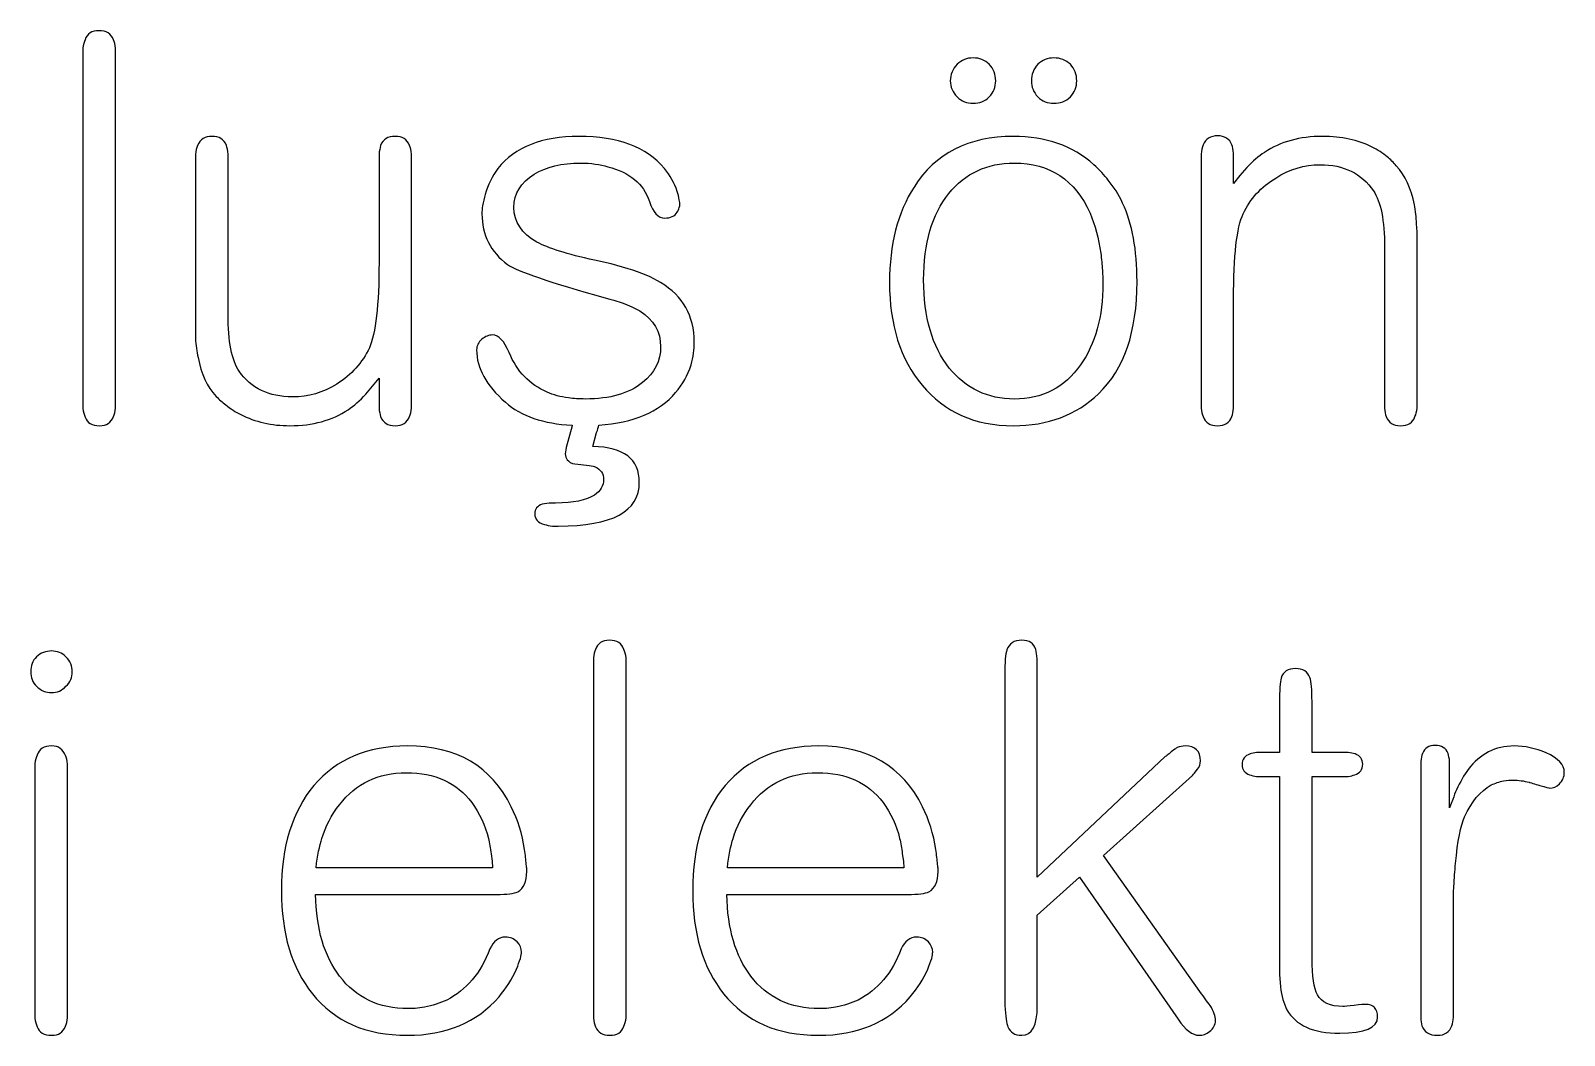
# Model space of a CAD drawing. Header units: centimetres. Extents: x -18.6 to 18.8, y -13 to 11.8.
# Drawn here: x 6.883 to 8.174, y 6.243 to 7.088 of the extents above; entities that cross this region are included whole.
import ezdxf

# ---------------------------------------------------------------- set-up
doc = ezdxf.new("R2010")
doc.units = ezdxf.units.CM
doc.header["$MEASUREMENT"] = 0
doc.layers.add('Layer 1', color=7, linetype='Continuous')

msp = doc.modelspace()

# ---------------------------------------------------------------- linework, layer by layer
at = {"layer": 'Layer 1', "color": 250}
for points, knots in [([(6.9546, 6.77026), (6.9543, 6.76726), (6.9537, 6.76487), (6.9528, 6.76307), (6.95101, 6.75799), (6.94712, 6.75544), (6.94113, 6.75544), (6.93485, 6.75544), (6.93081, 6.75784), (6.92902, 6.76263), (6.92812, 6.76472), (6.92752, 6.76711), (6.92722, 6.76981), (6.92722, 6.76981), (6.92722, 7.07279), (6.92722, 7.07279), (6.92752, 7.07578), (6.92812, 7.07817), (6.92902, 7.07997), (6.93081, 7.08506), (6.9347, 7.0876), (6.94069, 7.0876), (6.94697, 7.0876), (6.95101, 7.08506), (6.9528, 7.07997), (6.9537, 7.07817), (6.9543, 7.07578), (6.9546, 7.07279), (6.9546, 7.07279), (6.9546, 6.77026), (6.9546, 6.77026)], [0, 0, 0, 0, 0.1, 0.1, 0.1, 0.2, 0.2, 0.2, 0.3, 0.3, 0.3, 0.4, 0.4, 0.4, 0.5, 0.5, 0.5, 0.6, 0.6, 0.6, 0.7, 0.7, 0.7, 0.8, 0.8, 0.8, 0.9, 0.9, 0.9, 1, 1, 1, 1]), ([(7.69522, 7.04541), (7.69522, 7.04032), (7.69343, 7.03583), (7.68984, 7.03194), (7.68595, 7.02835), (7.68146, 7.02656), (7.67637, 7.02656), (7.67098, 7.02656), (7.6665, 7.02835), (7.66291, 7.03194), (7.65901, 7.03583), (7.65707, 7.04032), (7.65707, 7.04541), (7.65707, 7.05079), (7.65901, 7.05543), (7.66291, 7.05932), (7.6665, 7.06291), (7.67098, 7.06471), (7.67637, 7.06471), (7.68146, 7.06471), (7.68595, 7.06291), (7.68984, 7.05932), (7.69343, 7.05543), (7.69522, 7.05079), (7.69522, 7.04541)], [0, 0, 0, 0, 0.125, 0.125, 0.125, 0.25, 0.25, 0.25, 0.375, 0.375, 0.375, 0.5, 0.5, 0.5, 0.625, 0.625, 0.625, 0.75, 0.75, 0.75, 0.875, 0.875, 0.875, 1, 1, 1, 1]), ([(7.76345, 7.04541), (7.76345, 7.04032), (7.76165, 7.03583), (7.75806, 7.03194), (7.75417, 7.02835), (7.74954, 7.02656), (7.74415, 7.02656), (7.73906, 7.02656), (7.73457, 7.02835), (7.73068, 7.03194), (7.72709, 7.03583), (7.7253, 7.04032), (7.7253, 7.04541), (7.7253, 7.05079), (7.72709, 7.05543), (7.73068, 7.05932), (7.73457, 7.06291), (7.73906, 7.06471), (7.74415, 7.06471), (7.74954, 7.06471), (7.75417, 7.06291), (7.75806, 7.05932), (7.76165, 7.05543), (7.76345, 7.05079), (7.76345, 7.04541)], [0, 0, 0, 0, 0.125, 0.125, 0.125, 0.25, 0.25, 0.25, 0.375, 0.375, 0.375, 0.5, 0.5, 0.5, 0.625, 0.625, 0.625, 0.75, 0.75, 0.75, 0.875, 0.875, 0.875, 1, 1, 1, 1]), ([(7.02193, 6.98346), (7.02223, 6.98646), (7.02283, 6.989), (7.02372, 6.9911), (7.02582, 6.99618), (7.02986, 6.99873), (7.03584, 6.99873), (7.04183, 6.99873), (7.04587, 6.99618), (7.04796, 6.9911), (7.04856, 6.9893), (7.04901, 6.98691), (7.04931, 6.98391), (7.04931, 6.98391), (7.04931, 6.84926), (7.04931, 6.84926), (7.04931, 6.82621), (7.05245, 6.8102), (7.05874, 6.80123), (7.06861, 6.78686), (7.08357, 6.77968), (7.10362, 6.77968), (7.11679, 6.77968), (7.12921, 6.78327), (7.14088, 6.79045), (7.15315, 6.79823), (7.16227, 6.80841), (7.16826, 6.82098), (7.17364, 6.83295), (7.17634, 6.85689), (7.17634, 6.89279), (7.17634, 6.89279), (7.17634, 6.98346), (7.17634, 6.98346), (7.17664, 6.98646), (7.17708, 6.989), (7.17768, 6.9911), (7.17978, 6.99618), (7.18382, 6.99873), (7.1898, 6.99873), (7.19609, 6.99873), (7.20013, 6.99618), (7.20192, 6.9911), (7.20282, 6.9893), (7.20342, 6.98691), (7.20372, 6.98391), (7.20372, 6.98391), (7.20372, 6.77026), (7.20372, 6.77026), (7.20342, 6.76726), (7.20282, 6.76487), (7.20192, 6.76307), (7.20013, 6.75799), (7.19609, 6.75544), (7.1898, 6.75544), (7.18382, 6.75544), (7.17978, 6.75799), (7.17768, 6.76307), (7.17708, 6.76487), (7.17664, 6.76726), (7.17634, 6.77026), (7.17634, 6.77026), (7.17634, 6.79539), (7.17634, 6.79539), (7.17634, 6.79539), (7.17095, 6.78866), (7.17095, 6.78866), (7.17095, 6.78866), (7.16512, 6.78193), (7.16512, 6.78193), (7.16033, 6.77654), (7.15539, 6.7722), (7.1503, 6.76891), (7.13684, 6.75993), (7.12053, 6.75544), (7.10138, 6.75544), (7.08582, 6.75544), (7.07205, 6.75859), (7.06008, 6.76487), (7.05559, 6.76696), (7.0514, 6.76966), (7.04751, 6.77295), (7.04452, 6.77504), (7.04183, 6.77744), (7.03943, 6.78013), (7.03165, 6.78821), (7.02657, 6.79913), (7.02417, 6.8129), (7.02298, 6.81769), (7.02223, 6.82307), (7.02193, 6.82906), (7.02193, 6.82906), (7.02193, 6.98346), (7.02193, 6.98346)], [0, 0, 0, 0, 0.0322581, 0.0322581, 0.0322581, 0.0645161, 0.0645161, 0.0645161, 0.0967742, 0.0967742, 0.0967742, 0.1290323, 0.1290323, 0.1290323, 0.1612903, 0.1612903, 0.1612903, 0.1935484, 0.1935484, 0.1935484, 0.2258065, 0.2258065, 0.2258065, 0.2580645, 0.2580645, 0.2580645, 0.2903226, 0.2903226, 0.2903226, 0.3225806, 0.3225806, 0.3225806, 0.3548387, 0.3548387, 0.3548387, 0.3870968, 0.3870968, 0.3870968, 0.4193548, 0.4193548, 0.4193548, 0.4516129, 0.4516129, 0.4516129, 0.483871, 0.483871, 0.483871, 0.516129, 0.516129, 0.516129, 0.5483871, 0.5483871, 0.5483871, 0.5806452, 0.5806452, 0.5806452, 0.6129032, 0.6129032, 0.6129032, 0.6451613, 0.6451613, 0.6451613, 0.6774194, 0.6774194, 0.6774194, 0.7096774, 0.7096774, 0.7096774, 0.7419355, 0.7419355, 0.7419355, 0.7741935, 0.7741935, 0.7741935, 0.8064516, 0.8064516, 0.8064516, 0.8387097, 0.8387097, 0.8387097, 0.8709677, 0.8709677, 0.8709677, 0.9032258, 0.9032258, 0.9032258, 0.9354839, 0.9354839, 0.9354839, 0.9677419, 0.9677419, 0.9677419, 1, 1, 1, 1]), ([(7.33882, 6.75589), (7.31459, 6.75709), (7.29588, 6.76352), (7.28272, 6.77519), (7.26656, 6.78926), (7.25848, 6.80392), (7.25848, 6.81918), (7.25848, 6.82277), (7.25997, 6.82577), (7.26297, 6.82816), (7.26566, 6.83055), (7.26865, 6.83175), (7.27194, 6.83175), (7.27703, 6.83175), (7.28167, 6.82681), (7.28586, 6.81694), (7.29244, 6.80108), (7.30306, 6.79001), (7.31773, 6.78372), (7.32311, 6.78133), (7.3291, 6.77968), (7.33568, 6.77878), (7.34017, 6.77819), (7.34496, 6.77789), (7.35004, 6.77789), (7.37069, 6.77789), (7.3867, 6.78252), (7.39807, 6.7918), (7.40825, 6.79988), (7.41333, 6.80991), (7.41333, 6.82187), (7.41333, 6.83444), (7.4075, 6.84447), (7.39583, 6.85195), (7.39164, 6.85434), (7.3867, 6.85659), (7.38102, 6.85868), (7.38102, 6.85868), (7.37383, 6.86093), (7.37383, 6.86093), (7.37383, 6.86093), (7.37069, 6.86182), (7.37069, 6.86182), (7.37069, 6.86182), (7.36755, 6.86272), (7.36755, 6.86272), (7.32027, 6.87589), (7.29259, 6.88531), (7.28451, 6.891), (7.27015, 6.90147), (7.26297, 6.91569), (7.26297, 6.93364), (7.26297, 6.93574), (7.26312, 6.93798), (7.26342, 6.94037), (7.26401, 6.94367), (7.26476, 6.94681), (7.26566, 6.9498), (7.26805, 6.95788), (7.27164, 6.96521), (7.27643, 6.97179), (7.2908, 6.98975), (7.31354, 6.99873), (7.34466, 6.99873), (7.37758, 6.99873), (7.40151, 6.98975), (7.41648, 6.97179), (7.42126, 6.96581), (7.42485, 6.95938), (7.42725, 6.95249), (7.42815, 6.9501), (7.42875, 6.94771), (7.42904, 6.94531), (7.42904, 6.94531), (7.42949, 6.94307), (7.42949, 6.94307), (7.42949, 6.94307), (7.42949, 6.94037), (7.42949, 6.94037), (7.42949, 6.94037), (7.42904, 6.93903), (7.42904, 6.93903), (7.42875, 6.93753), (7.42815, 6.93618), (7.42725, 6.93499), (7.42515, 6.9317), (7.42171, 6.93005), (7.41693, 6.93005), (7.41124, 6.93005), (7.4069, 6.93469), (7.40391, 6.94396), (7.39882, 6.95893), (7.38715, 6.96865), (7.3689, 6.97314), (7.36231, 6.97524), (7.35468, 6.97628), (7.34601, 6.97628), (7.33015, 6.97628), (7.31713, 6.97314), (7.30695, 6.96686), (7.29558, 6.95997), (7.2899, 6.9507), (7.2899, 6.93903), (7.2899, 6.92676), (7.29633, 6.91703), (7.3092, 6.90985), (7.31848, 6.90476), (7.33463, 6.89968), (7.35768, 6.89459), (7.35768, 6.89459), (7.37159, 6.89145), (7.37159, 6.89145), (7.37159, 6.89145), (7.38595, 6.88741), (7.38595, 6.88741), (7.39703, 6.88412), (7.40615, 6.88023), (7.41333, 6.87574), (7.43219, 6.86437), (7.44161, 6.84776), (7.44161, 6.82591), (7.44161, 6.81963), (7.44071, 6.8132), (7.43892, 6.80661), (7.43623, 6.79794), (7.43189, 6.79016), (7.4259, 6.78327), (7.41214, 6.76711), (7.39059, 6.75799), (7.36127, 6.75589), (7.36097, 6.7541), (7.36037, 6.752), (7.35947, 6.74961), (7.35947, 6.74961), (7.35633, 6.73794), (7.35633, 6.73794), (7.38236, 6.73734), (7.39538, 6.72732), (7.39538, 6.70786), (7.39538, 6.68333), (7.37264, 6.67106), (7.32715, 6.67106), (7.32715, 6.67106), (7.32222, 6.67106), (7.32222, 6.67106), (7.31982, 6.67136), (7.31758, 6.67181), (7.31548, 6.6724), (7.3101, 6.6739), (7.3074, 6.67689), (7.3074, 6.68138), (7.3074, 6.68527), (7.3095, 6.68797), (7.31369, 6.68946), (7.31369, 6.68946), (7.31952, 6.69036), (7.31952, 6.69036), (7.31952, 6.69036), (7.32491, 6.69036), (7.32491, 6.69036), (7.33987, 6.69036), (7.35079, 6.6926), (7.35768, 6.69709), (7.36276, 6.70068), (7.36531, 6.70502), (7.36531, 6.71011), (7.36531, 6.7152), (7.36291, 6.71879), (7.35812, 6.72088), (7.35633, 6.72148), (7.35394, 6.72193), (7.35094, 6.72223), (7.35094, 6.72223), (7.34376, 6.72313), (7.34376, 6.72313), (7.34017, 6.72313), (7.33748, 6.72402), (7.33568, 6.72582), (7.33299, 6.72821), (7.33239, 6.73195), (7.33389, 6.73704), (7.33389, 6.73704), (7.33882, 6.75544), (7.33882, 6.75544), (7.33882, 6.75544), (7.33882, 6.75589), (7.33882, 6.75589)], [0, 0, 0, 0, 0.016129, 0.016129, 0.016129, 0.0322581, 0.0322581, 0.0322581, 0.0483871, 0.0483871, 0.0483871, 0.0645161, 0.0645161, 0.0645161, 0.0806452, 0.0806452, 0.0806452, 0.0967742, 0.0967742, 0.0967742, 0.1129032, 0.1129032, 0.1129032, 0.1290323, 0.1290323, 0.1290323, 0.1451613, 0.1451613, 0.1451613, 0.1612903, 0.1612903, 0.1612903, 0.1774194, 0.1774194, 0.1774194, 0.1935484, 0.1935484, 0.1935484, 0.2096774, 0.2096774, 0.2096774, 0.2258065, 0.2258065, 0.2258065, 0.2419355, 0.2419355, 0.2419355, 0.2580645, 0.2580645, 0.2580645, 0.2741935, 0.2741935, 0.2741935, 0.2903226, 0.2903226, 0.2903226, 0.3064516, 0.3064516, 0.3064516, 0.3225806, 0.3225806, 0.3225806, 0.3387097, 0.3387097, 0.3387097, 0.3548387, 0.3548387, 0.3548387, 0.3709677, 0.3709677, 0.3709677, 0.3870968, 0.3870968, 0.3870968, 0.4032258, 0.4032258, 0.4032258, 0.4193548, 0.4193548, 0.4193548, 0.4354839, 0.4354839, 0.4354839, 0.4516129, 0.4516129, 0.4516129, 0.4677419, 0.4677419, 0.4677419, 0.483871, 0.483871, 0.483871, 0.5, 0.5, 0.5, 0.516129, 0.516129, 0.516129, 0.5322581, 0.5322581, 0.5322581, 0.5483871, 0.5483871, 0.5483871, 0.5645161, 0.5645161, 0.5645161, 0.5806452, 0.5806452, 0.5806452, 0.5967742, 0.5967742, 0.5967742, 0.6129032, 0.6129032, 0.6129032, 0.6290323, 0.6290323, 0.6290323, 0.6451613, 0.6451613, 0.6451613, 0.6612903, 0.6612903, 0.6612903, 0.6774194, 0.6774194, 0.6774194, 0.6935484, 0.6935484, 0.6935484, 0.7096774, 0.7096774, 0.7096774, 0.7258065, 0.7258065, 0.7258065, 0.7419355, 0.7419355, 0.7419355, 0.7580645, 0.7580645, 0.7580645, 0.7741935, 0.7741935, 0.7741935, 0.7903226, 0.7903226, 0.7903226, 0.8064516, 0.8064516, 0.8064516, 0.8225806, 0.8225806, 0.8225806, 0.8387097, 0.8387097, 0.8387097, 0.8548387, 0.8548387, 0.8548387, 0.8709677, 0.8709677, 0.8709677, 0.8870968, 0.8870968, 0.8870968, 0.9032258, 0.9032258, 0.9032258, 0.9193548, 0.9193548, 0.9193548, 0.9354839, 0.9354839, 0.9354839, 0.9516129, 0.9516129, 0.9516129, 0.9677419, 0.9677419, 0.9677419, 0.983871, 0.983871, 0.983871, 1, 1, 1, 1]), ([(7.81417, 6.87664), (7.81417, 6.83444), (7.8034, 6.80302), (7.78185, 6.78238), (7.763, 6.76442), (7.73906, 6.75544), (7.71004, 6.75544), (7.67772, 6.75544), (7.65213, 6.76681), (7.63328, 6.78956), (7.61503, 6.8114), (7.6059, 6.84013), (7.6059, 6.87574), (7.6059, 6.90776), (7.61278, 6.93454), (7.62655, 6.95608), (7.6445, 6.98451), (7.67233, 6.99873), (7.71004, 6.99873), (7.73757, 6.99873), (7.76016, 6.9908), (7.77781, 6.97494), (7.7826, 6.97045), (7.78664, 6.96611), (7.78993, 6.96192), (7.79472, 6.95623), (7.79876, 6.9498), (7.80205, 6.94262), (7.81013, 6.92526), (7.81417, 6.90327), (7.81417, 6.87664)], [0, 0, 0, 0, 0.1, 0.1, 0.1, 0.2, 0.2, 0.2, 0.3, 0.3, 0.3, 0.4, 0.4, 0.4, 0.5, 0.5, 0.5, 0.6, 0.6, 0.6, 0.7, 0.7, 0.7, 0.8, 0.8, 0.8, 0.9, 0.9, 0.9, 1, 1, 1, 1]), ([(8.04982, 6.77026), (8.04952, 6.76726), (8.04892, 6.76487), (8.04803, 6.76307), (8.04623, 6.75799), (8.04219, 6.75544), (8.03591, 6.75544), (8.02992, 6.75544), (8.02588, 6.75799), (8.02379, 6.76307), (8.02319, 6.76487), (8.02274, 6.76726), (8.02244, 6.77026), (8.02244, 6.77026), (8.02244, 6.90536), (8.02244, 6.90536), (8.02244, 6.92811), (8.0193, 6.94396), (8.01302, 6.95294), (8.00314, 6.9676), (7.98818, 6.97494), (7.96813, 6.97494), (7.95496, 6.97494), (7.94254, 6.9712), (7.93087, 6.96371), (7.9186, 6.95623), (7.90948, 6.94621), (7.90349, 6.93364), (7.89811, 6.92227), (7.89541, 6.89833), (7.89541, 6.86182), (7.89541, 6.86182), (7.89541, 6.77026), (7.89541, 6.77026), (7.89511, 6.76726), (7.89467, 6.76487), (7.89407, 6.76307), (7.89197, 6.75799), (7.88793, 6.75544), (7.88195, 6.75544), (7.87566, 6.75544), (7.87162, 6.75799), (7.86983, 6.76307), (7.86893, 6.76487), (7.86833, 6.76726), (7.86803, 6.77026), (7.86803, 6.77026), (7.86803, 6.98391), (7.86803, 6.98391), (7.86833, 6.98691), (7.86893, 6.98945), (7.86983, 6.99154), (7.87192, 6.99663), (7.87596, 6.99917), (7.88195, 6.99917), (7.88793, 6.99917), (7.89197, 6.99663), (7.89407, 6.99154), (7.89467, 6.98975), (7.89511, 6.98735), (7.89541, 6.98436), (7.89541, 6.98436), (7.89541, 6.95923), (7.89541, 6.95923), (7.89541, 6.95923), (7.9008, 6.96596), (7.9008, 6.96596), (7.9008, 6.96596), (7.90664, 6.97269), (7.90664, 6.97269), (7.91142, 6.97778), (7.91636, 6.98197), (7.92145, 6.98526), (7.93491, 6.99424), (7.95122, 6.99873), (7.97037, 6.99873), (7.98623, 6.99873), (8.00015, 6.99573), (8.01212, 6.98975), (8.01661, 6.98735), (8.0208, 6.98466), (8.02469, 6.98167), (8.02738, 6.97928), (8.02992, 6.97673), (8.03232, 6.97404), (8.0398, 6.96566), (8.04488, 6.95474), (8.04758, 6.94127), (8.04848, 6.93618), (8.04907, 6.9308), (8.04937, 6.92511), (8.04937, 6.92511), (8.04982, 6.91838), (8.04982, 6.91838), (8.04982, 6.91838), (8.04982, 6.77026), (8.04982, 6.77026)], [0, 0, 0, 0, 0.03125, 0.03125, 0.03125, 0.0625, 0.0625, 0.0625, 0.09375, 0.09375, 0.09375, 0.125, 0.125, 0.125, 0.15625, 0.15625, 0.15625, 0.1875, 0.1875, 0.1875, 0.21875, 0.21875, 0.21875, 0.25, 0.25, 0.25, 0.28125, 0.28125, 0.28125, 0.3125, 0.3125, 0.3125, 0.34375, 0.34375, 0.34375, 0.375, 0.375, 0.375, 0.40625, 0.40625, 0.40625, 0.4375, 0.4375, 0.4375, 0.46875, 0.46875, 0.46875, 0.5, 0.5, 0.5, 0.53125, 0.53125, 0.53125, 0.5625, 0.5625, 0.5625, 0.59375, 0.59375, 0.59375, 0.625, 0.625, 0.625, 0.65625, 0.65625, 0.65625, 0.6875, 0.6875, 0.6875, 0.71875, 0.71875, 0.71875, 0.75, 0.75, 0.75, 0.78125, 0.78125, 0.78125, 0.8125, 0.8125, 0.8125, 0.84375, 0.84375, 0.84375, 0.875, 0.875, 0.875, 0.90625, 0.90625, 0.90625, 0.9375, 0.9375, 0.9375, 0.96875, 0.96875, 0.96875, 1, 1, 1, 1]), ([(7.78544, 6.87529), (7.78544, 6.87888), (7.78529, 6.88247), (7.78499, 6.88606), (7.7847, 6.89085), (7.78425, 6.89564), (7.78365, 6.90043), (7.78185, 6.91299), (7.77886, 6.92422), (7.77467, 6.93409), (7.7621, 6.96222), (7.74086, 6.97628), (7.71093, 6.97628), (7.68789, 6.97628), (7.66949, 6.96775), (7.65572, 6.9507), (7.64166, 6.93304), (7.63463, 6.9088), (7.63463, 6.87798), (7.63463, 6.84686), (7.64181, 6.82217), (7.65617, 6.80392), (7.67024, 6.78656), (7.68849, 6.77789), (7.71093, 6.77789), (7.73457, 6.77789), (7.75313, 6.78746), (7.76659, 6.80661), (7.77916, 6.82427), (7.78544, 6.84716), (7.78544, 6.87529)], [0, 0, 0, 0, 0.1, 0.1, 0.1, 0.2, 0.2, 0.2, 0.3, 0.3, 0.3, 0.4, 0.4, 0.4, 0.5, 0.5, 0.5, 0.6, 0.6, 0.6, 0.7, 0.7, 0.7, 0.8, 0.8, 0.8, 0.9, 0.9, 0.9, 1, 1, 1, 1]), ([(7.38417, 6.25766), (7.38387, 6.25466), (7.38327, 6.25227), (7.38237, 6.25047), (7.38058, 6.24539), (7.37669, 6.24284), (7.3707, 6.24284), (7.36442, 6.24284), (7.36038, 6.24524), (7.35859, 6.25003), (7.35769, 6.25212), (7.35709, 6.25451), (7.35679, 6.25721), (7.35679, 6.25721), (7.35679, 6.56019), (7.35679, 6.56019), (7.35709, 6.56318), (7.35769, 6.56557), (7.35859, 6.56737), (7.36038, 6.57246), (7.36427, 6.575), (7.37026, 6.575), (7.37654, 6.575), (7.38058, 6.57246), (7.38237, 6.56737), (7.38327, 6.56557), (7.38387, 6.56318), (7.38417, 6.56019), (7.38417, 6.56019), (7.38417, 6.25766), (7.38417, 6.25766)], [0, 0, 0, 0, 0.1, 0.1, 0.1, 0.2, 0.2, 0.2, 0.3, 0.3, 0.3, 0.4, 0.4, 0.4, 0.5, 0.5, 0.5, 0.6, 0.6, 0.6, 0.7, 0.7, 0.7, 0.8, 0.8, 0.8, 0.9, 0.9, 0.9, 1, 1, 1, 1]), ([(7.73024, 6.34384), (7.73024, 6.34384), (7.73024, 6.26753), (7.73024, 6.26753), (7.73024, 6.25107), (7.7259, 6.24284), (7.71722, 6.24284), (7.71124, 6.24284), (7.70735, 6.24524), (7.70555, 6.25003), (7.70436, 6.25272), (7.70346, 6.2587), (7.70286, 6.26798), (7.70286, 6.26798), (7.70286, 6.54582), (7.70286, 6.54582), (7.70286, 6.5566), (7.70346, 6.56363), (7.70466, 6.56692), (7.70645, 6.57231), (7.71064, 6.575), (7.71722, 6.575), (7.72351, 6.575), (7.7274, 6.57246), (7.72889, 6.56737), (7.72949, 6.56527), (7.72994, 6.56258), (7.73024, 6.55929), (7.73024, 6.55929), (7.73024, 6.37571), (7.73024, 6.37571), (7.73024, 6.37571), (7.83797, 6.47715), (7.83797, 6.47715), (7.83857, 6.47745), (7.84021, 6.47879), (7.8429, 6.48119), (7.8429, 6.48119), (7.84605, 6.48343), (7.84605, 6.48343), (7.84694, 6.48403), (7.84754, 6.48448), (7.84784, 6.48478), (7.85024, 6.48568), (7.85248, 6.48613), (7.85457, 6.48613), (7.86325, 6.48613), (7.86759, 6.48194), (7.86759, 6.47356), (7.86759, 6.47116), (7.86669, 6.46877), (7.8649, 6.46638), (7.8649, 6.46638), (7.86265, 6.46323), (7.86265, 6.46323), (7.86265, 6.46323), (7.86176, 6.46234), (7.86176, 6.46234), (7.86176, 6.46234), (7.86086, 6.46144), (7.86086, 6.46144), (7.86086, 6.46144), (7.7859, 6.39411), (7.7859, 6.39411), (7.7859, 6.39411), (7.86849, 6.27785), (7.86849, 6.27785), (7.86849, 6.27785), (7.86984, 6.27606), (7.86984, 6.27606), (7.86984, 6.27606), (7.87163, 6.27337), (7.87163, 6.27337), (7.87313, 6.27127), (7.87447, 6.26948), (7.87567, 6.26798), (7.87866, 6.26289), (7.88016, 6.2587), (7.88016, 6.25541), (7.88016, 6.25152), (7.87851, 6.24838), (7.87522, 6.24599), (7.87253, 6.24389), (7.86954, 6.24284), (7.86624, 6.24284), (7.86086, 6.24284), (7.85502, 6.24733), (7.84874, 6.25631), (7.84874, 6.25631), (7.7657, 6.37571), (7.7657, 6.37571), (7.7657, 6.37571), (7.73024, 6.34384), (7.73024, 6.34384)], [0, 0, 0, 0, 0.0322581, 0.0322581, 0.0322581, 0.0645161, 0.0645161, 0.0645161, 0.0967742, 0.0967742, 0.0967742, 0.1290323, 0.1290323, 0.1290323, 0.1612903, 0.1612903, 0.1612903, 0.1935484, 0.1935484, 0.1935484, 0.2258065, 0.2258065, 0.2258065, 0.2580645, 0.2580645, 0.2580645, 0.2903226, 0.2903226, 0.2903226, 0.3225806, 0.3225806, 0.3225806, 0.3548387, 0.3548387, 0.3548387, 0.3870968, 0.3870968, 0.3870968, 0.4193548, 0.4193548, 0.4193548, 0.4516129, 0.4516129, 0.4516129, 0.483871, 0.483871, 0.483871, 0.516129, 0.516129, 0.516129, 0.5483871, 0.5483871, 0.5483871, 0.5806452, 0.5806452, 0.5806452, 0.6129032, 0.6129032, 0.6129032, 0.6451613, 0.6451613, 0.6451613, 0.6774194, 0.6774194, 0.6774194, 0.7096774, 0.7096774, 0.7096774, 0.7419355, 0.7419355, 0.7419355, 0.7741935, 0.7741935, 0.7741935, 0.8064516, 0.8064516, 0.8064516, 0.8387097, 0.8387097, 0.8387097, 0.8709677, 0.8709677, 0.8709677, 0.9032258, 0.9032258, 0.9032258, 0.9354839, 0.9354839, 0.9354839, 0.9677419, 0.9677419, 0.9677419, 1, 1, 1, 1]), ([(6.91825, 6.54852), (6.91825, 6.54373), (6.91645, 6.53969), (6.91286, 6.5364), (6.90957, 6.53281), (6.90553, 6.53101), (6.90074, 6.53101), (6.89596, 6.53101), (6.89177, 6.53281), (6.88818, 6.5364), (6.88488, 6.53969), (6.88324, 6.54373), (6.88324, 6.54852), (6.88324, 6.5536), (6.88488, 6.55779), (6.88818, 6.56109), (6.89177, 6.56438), (6.89596, 6.56602), (6.90074, 6.56602), (6.90553, 6.56602), (6.90957, 6.56438), (6.91286, 6.56109), (6.91645, 6.55749), (6.91825, 6.55331), (6.91825, 6.54852)], [0, 0, 0, 0, 0.125, 0.125, 0.125, 0.25, 0.25, 0.25, 0.375, 0.375, 0.375, 0.5, 0.5, 0.5, 0.625, 0.625, 0.625, 0.75, 0.75, 0.75, 0.875, 0.875, 0.875, 1, 1, 1, 1]), ([(7.9614, 6.48074), (7.9614, 6.48074), (7.99193, 6.48074), (7.99193, 6.48074), (7.99402, 6.48044), (7.99597, 6.47999), (7.99776, 6.47939), (8.00195, 6.4779), (8.00404, 6.47505), (8.00404, 6.47086), (8.00404, 6.46638), (8.0018, 6.46338), (7.99731, 6.46189), (7.99582, 6.46129), (7.99402, 6.46084), (7.99193, 6.46054), (7.99193, 6.46054), (7.9614, 6.46054), (7.9614, 6.46054), (7.9614, 6.46054), (7.9614, 6.30748), (7.9614, 6.30748), (7.9614, 6.29252), (7.9629, 6.28234), (7.96589, 6.27696), (7.96948, 6.27037), (7.97666, 6.26708), (7.98744, 6.26708), (7.98863, 6.26708), (7.99178, 6.26738), (7.99686, 6.26798), (8.00225, 6.26858), (8.00539, 6.26888), (8.00629, 6.26888), (8.01317, 6.26888), (8.01661, 6.26529), (8.01661, 6.2581), (8.01661, 6.24913), (8.00599, 6.24464), (7.98474, 6.24464), (7.9623, 6.24464), (7.94749, 6.25122), (7.94031, 6.26439), (7.93761, 6.26948), (7.93582, 6.27591), (7.93492, 6.28369), (7.93492, 6.28369), (7.93402, 6.29401), (7.93402, 6.29401), (7.93402, 6.29401), (7.93402, 6.46054), (7.93402, 6.46054), (7.93402, 6.46054), (7.91472, 6.46054), (7.91472, 6.46054), (7.91263, 6.46084), (7.91068, 6.46129), (7.90889, 6.46189), (7.9047, 6.46338), (7.9026, 6.46623), (7.9026, 6.47042), (7.9026, 6.4749), (7.90485, 6.4779), (7.90934, 6.47939), (7.91083, 6.47999), (7.91263, 6.48044), (7.91472, 6.48074), (7.91472, 6.48074), (7.93402, 6.48074), (7.93402, 6.48074), (7.93402, 6.48074), (7.93402, 6.52203), (7.93402, 6.52203), (7.93402, 6.53311), (7.93447, 6.54014), (7.93537, 6.54313), (7.93716, 6.54852), (7.9412, 6.55121), (7.94749, 6.55121), (7.95377, 6.55121), (7.95781, 6.54867), (7.95961, 6.54358), (7.9608, 6.54029), (7.9614, 6.53356), (7.9614, 6.52338), (7.9614, 6.52338), (7.9614, 6.48074), (7.9614, 6.48074)], [0, 0, 0, 0, 0.0344828, 0.0344828, 0.0344828, 0.0689655, 0.0689655, 0.0689655, 0.1034483, 0.1034483, 0.1034483, 0.137931, 0.137931, 0.137931, 0.1724138, 0.1724138, 0.1724138, 0.2068966, 0.2068966, 0.2068966, 0.2413793, 0.2413793, 0.2413793, 0.2758621, 0.2758621, 0.2758621, 0.3103448, 0.3103448, 0.3103448, 0.3448276, 0.3448276, 0.3448276, 0.3793103, 0.3793103, 0.3793103, 0.4137931, 0.4137931, 0.4137931, 0.4482759, 0.4482759, 0.4482759, 0.4827586, 0.4827586, 0.4827586, 0.5172414, 0.5172414, 0.5172414, 0.5517241, 0.5517241, 0.5517241, 0.5862069, 0.5862069, 0.5862069, 0.6206897, 0.6206897, 0.6206897, 0.6551724, 0.6551724, 0.6551724, 0.6896552, 0.6896552, 0.6896552, 0.7241379, 0.7241379, 0.7241379, 0.7586207, 0.7586207, 0.7586207, 0.7931034, 0.7931034, 0.7931034, 0.8275862, 0.8275862, 0.8275862, 0.862069, 0.862069, 0.862069, 0.8965517, 0.8965517, 0.8965517, 0.9310345, 0.9310345, 0.9310345, 0.9655172, 0.9655172, 0.9655172, 1, 1, 1, 1]), ([(6.91421, 6.25766), (6.91391, 6.25466), (6.91331, 6.25227), (6.91241, 6.25047), (6.91062, 6.24539), (6.90673, 6.24284), (6.90074, 6.24284), (6.89446, 6.24284), (6.89042, 6.24524), (6.88863, 6.25003), (6.88773, 6.25212), (6.88713, 6.25451), (6.88683, 6.25721), (6.88683, 6.25721), (6.88683, 6.47131), (6.88683, 6.47131), (6.88713, 6.47431), (6.88773, 6.4767), (6.88863, 6.4785), (6.89042, 6.48358), (6.89446, 6.48613), (6.90074, 6.48613), (6.90673, 6.48613), (6.91062, 6.48343), (6.91241, 6.47805), (6.91331, 6.47625), (6.91391, 6.47386), (6.91421, 6.47086), (6.91421, 6.47086), (6.91421, 6.25766), (6.91421, 6.25766)], [0, 0, 0, 0, 0.1, 0.1, 0.1, 0.2, 0.2, 0.2, 0.3, 0.3, 0.3, 0.4, 0.4, 0.4, 0.5, 0.5, 0.5, 0.6, 0.6, 0.6, 0.7, 0.7, 0.7, 0.8, 0.8, 0.8, 0.9, 0.9, 0.9, 1, 1, 1, 1]), ([(7.12293, 6.36134), (7.12353, 6.33232), (7.13027, 6.30942), (7.14313, 6.29267), (7.1569, 6.27441), (7.1762, 6.26529), (7.20104, 6.26529), (7.20104, 6.26529), (7.20687, 6.26529), (7.20687, 6.26529), (7.20956, 6.26559), (7.21211, 6.26603), (7.2145, 6.26663), (7.22138, 6.26783), (7.22767, 6.26978), (7.23335, 6.27247), (7.24981, 6.28085), (7.26193, 6.29521), (7.26971, 6.31556), (7.2727, 6.32214), (7.27704, 6.32543), (7.28273, 6.32543), (7.28662, 6.32543), (7.28991, 6.32409), (7.2926, 6.32139), (7.295, 6.3187), (7.29619, 6.31586), (7.29619, 6.31287), (7.29619, 6.31167), (7.2959, 6.30987), (7.2953, 6.30748), (7.2944, 6.30479), (7.29335, 6.30179), (7.29215, 6.2985), (7.28826, 6.29012), (7.28333, 6.28234), (7.27734, 6.27516), (7.25849, 6.25362), (7.23276, 6.24284), (7.20014, 6.24284), (7.16543, 6.24284), (7.13879, 6.25451), (7.12024, 6.27785), (7.10289, 6.2994), (7.09421, 6.32828), (7.09421, 6.36448), (7.09421, 6.40159), (7.10333, 6.43107), (7.12159, 6.45291), (7.14044, 6.47505), (7.16662, 6.48613), (7.20014, 6.48613), (7.24173, 6.48613), (7.27091, 6.46907), (7.28767, 6.43496), (7.29305, 6.42418), (7.29679, 6.41221), (7.29889, 6.39905), (7.29949, 6.39456), (7.29994, 6.39037), (7.30023, 6.38648), (7.30053, 6.38498), (7.30068, 6.38364), (7.30068, 6.38244), (7.30068, 6.38244), (7.30068, 6.38064), (7.30068, 6.38064), (7.30068, 6.37197), (7.29814, 6.36628), (7.29305, 6.36359), (7.29006, 6.36209), (7.28408, 6.36134), (7.2751, 6.36134), (7.2751, 6.36134), (7.12293, 6.36134), (7.12293, 6.36134)], [0, 0, 0, 0, 0.04, 0.04, 0.04, 0.08, 0.08, 0.08, 0.12, 0.12, 0.12, 0.16, 0.16, 0.16, 0.2, 0.2, 0.2, 0.24, 0.24, 0.24, 0.28, 0.28, 0.28, 0.32, 0.32, 0.32, 0.36, 0.36, 0.36, 0.4, 0.4, 0.4, 0.44, 0.44, 0.44, 0.48, 0.48, 0.48, 0.52, 0.52, 0.52, 0.56, 0.56, 0.56, 0.6, 0.6, 0.6, 0.64, 0.64, 0.64, 0.68, 0.68, 0.68, 0.72, 0.72, 0.72, 0.76, 0.76, 0.76, 0.8, 0.8, 0.8, 0.84, 0.84, 0.84, 0.88, 0.88, 0.88, 0.92, 0.92, 0.92, 0.96, 0.96, 0.96, 1, 1, 1, 1]), ([(7.469, 6.36134), (7.4696, 6.33232), (7.47634, 6.30942), (7.4892, 6.29267), (7.50297, 6.27441), (7.52227, 6.26529), (7.54711, 6.26529), (7.54711, 6.26529), (7.55294, 6.26529), (7.55294, 6.26529), (7.55563, 6.26559), (7.55818, 6.26603), (7.56057, 6.26663), (7.56745, 6.26783), (7.57374, 6.26978), (7.57942, 6.27247), (7.59588, 6.28085), (7.608, 6.29521), (7.61578, 6.31556), (7.61877, 6.32214), (7.62311, 6.32543), (7.6288, 6.32543), (7.63269, 6.32543), (7.63598, 6.32409), (7.63867, 6.32139), (7.64107, 6.3187), (7.64226, 6.31586), (7.64226, 6.31287), (7.64226, 6.31167), (7.64197, 6.30987), (7.64137, 6.30748), (7.64047, 6.30479), (7.63942, 6.30179), (7.63822, 6.2985), (7.63433, 6.29012), (7.6294, 6.28234), (7.62341, 6.27516), (7.60456, 6.25362), (7.57883, 6.24284), (7.54621, 6.24284), (7.5115, 6.24284), (7.48486, 6.25451), (7.46631, 6.27785), (7.44896, 6.2994), (7.44028, 6.32828), (7.44028, 6.36448), (7.44028, 6.40159), (7.4494, 6.43107), (7.46766, 6.45291), (7.48651, 6.47505), (7.51269, 6.48613), (7.54621, 6.48613), (7.5878, 6.48613), (7.61698, 6.46907), (7.63374, 6.43496), (7.63912, 6.42418), (7.64286, 6.41221), (7.64496, 6.39905), (7.64556, 6.39456), (7.64601, 6.39037), (7.6463, 6.38648), (7.6466, 6.38498), (7.64675, 6.38364), (7.64675, 6.38244), (7.64675, 6.38244), (7.64675, 6.38064), (7.64675, 6.38064), (7.64675, 6.37197), (7.64421, 6.36628), (7.63912, 6.36359), (7.63613, 6.36209), (7.63015, 6.36134), (7.62117, 6.36134), (7.62117, 6.36134), (7.469, 6.36134), (7.469, 6.36134)], [0, 0, 0, 0, 0.04, 0.04, 0.04, 0.08, 0.08, 0.08, 0.12, 0.12, 0.12, 0.16, 0.16, 0.16, 0.2, 0.2, 0.2, 0.24, 0.24, 0.24, 0.28, 0.28, 0.28, 0.32, 0.32, 0.32, 0.36, 0.36, 0.36, 0.4, 0.4, 0.4, 0.44, 0.44, 0.44, 0.48, 0.48, 0.48, 0.52, 0.52, 0.52, 0.56, 0.56, 0.56, 0.6, 0.6, 0.6, 0.64, 0.64, 0.64, 0.68, 0.68, 0.68, 0.72, 0.72, 0.72, 0.76, 0.76, 0.76, 0.8, 0.8, 0.8, 0.84, 0.84, 0.84, 0.88, 0.88, 0.88, 0.92, 0.92, 0.92, 0.96, 0.96, 0.96, 1, 1, 1, 1]), ([(8.08035, 6.2581), (8.08035, 6.25511), (8.0799, 6.25272), (8.079, 6.25092), (8.07721, 6.24554), (8.07317, 6.24284), (8.06689, 6.24284), (8.06, 6.24284), (8.05566, 6.24554), (8.05387, 6.25092), (8.05327, 6.25272), (8.05297, 6.25511), (8.05297, 6.2581), (8.05297, 6.2581), (8.05297, 6.47311), (8.05297, 6.47311), (8.05327, 6.4758), (8.05372, 6.47805), (8.05432, 6.47984), (8.05611, 6.48433), (8.0597, 6.48657), (8.06509, 6.48657), (8.07048, 6.48657), (8.07407, 6.48433), (8.07586, 6.47984), (8.07646, 6.47805), (8.07691, 6.4758), (8.07721, 6.47311), (8.07721, 6.47311), (8.07721, 6.43406), (8.07721, 6.43406), (8.07721, 6.43406), (8.07856, 6.43765), (8.07856, 6.43765), (8.07856, 6.43765), (8.0799, 6.44124), (8.0799, 6.44124), (8.0808, 6.44423), (8.08185, 6.44693), (8.08304, 6.44932), (8.08604, 6.4559), (8.08933, 6.46159), (8.09292, 6.46638), (8.10279, 6.47954), (8.11566, 6.48613), (8.13152, 6.48613), (8.1405, 6.48613), (8.14948, 6.48418), (8.15845, 6.48029), (8.16863, 6.4758), (8.17371, 6.47042), (8.17371, 6.46413), (8.17371, 6.46024), (8.17237, 6.45695), (8.16967, 6.45426), (8.16698, 6.45186), (8.16429, 6.45067), (8.1616, 6.45067), (8.161, 6.45067), (8.15815, 6.45141), (8.15307, 6.45291), (8.15097, 6.45351), (8.14903, 6.45411), (8.14723, 6.45471), (8.14544, 6.4553), (8.14439, 6.4556), (8.14409, 6.4556), (8.1396, 6.4568), (8.13511, 6.4574), (8.13062, 6.4574), (8.13062, 6.4574), (8.12703, 6.4574), (8.12703, 6.4574), (8.12703, 6.4574), (8.12254, 6.45695), (8.12254, 6.45695), (8.11895, 6.45605), (8.11551, 6.45486), (8.11222, 6.45336), (8.10294, 6.44827), (8.09546, 6.43929), (8.08978, 6.42643), (8.08649, 6.41925), (8.08394, 6.40623), (8.08215, 6.38738), (8.08155, 6.38109), (8.0811, 6.37466), (8.0808, 6.36808), (8.0805, 6.36568), (8.08035, 6.36344), (8.08035, 6.36134), (8.08035, 6.36134), (8.08035, 6.2581), (8.08035, 6.2581)], [0, 0, 0, 0, 0.0322581, 0.0322581, 0.0322581, 0.0645161, 0.0645161, 0.0645161, 0.0967742, 0.0967742, 0.0967742, 0.1290323, 0.1290323, 0.1290323, 0.1612903, 0.1612903, 0.1612903, 0.1935484, 0.1935484, 0.1935484, 0.2258065, 0.2258065, 0.2258065, 0.2580645, 0.2580645, 0.2580645, 0.2903226, 0.2903226, 0.2903226, 0.3225806, 0.3225806, 0.3225806, 0.3548387, 0.3548387, 0.3548387, 0.3870968, 0.3870968, 0.3870968, 0.4193548, 0.4193548, 0.4193548, 0.4516129, 0.4516129, 0.4516129, 0.483871, 0.483871, 0.483871, 0.516129, 0.516129, 0.516129, 0.5483871, 0.5483871, 0.5483871, 0.5806452, 0.5806452, 0.5806452, 0.6129032, 0.6129032, 0.6129032, 0.6451613, 0.6451613, 0.6451613, 0.6774194, 0.6774194, 0.6774194, 0.7096774, 0.7096774, 0.7096774, 0.7419355, 0.7419355, 0.7419355, 0.7741935, 0.7741935, 0.7741935, 0.8064516, 0.8064516, 0.8064516, 0.8387097, 0.8387097, 0.8387097, 0.8709677, 0.8709677, 0.8709677, 0.9032258, 0.9032258, 0.9032258, 0.9354839, 0.9354839, 0.9354839, 0.9677419, 0.9677419, 0.9677419, 1, 1, 1, 1]), ([(7.27196, 6.38379), (7.27196, 6.38379), (7.27151, 6.38917), (7.27151, 6.38917), (7.27151, 6.38917), (7.27061, 6.39546), (7.27061, 6.39546), (7.27001, 6.40024), (7.26926, 6.40458), (7.26837, 6.40847), (7.26567, 6.41954), (7.26103, 6.42957), (7.25445, 6.43855), (7.24188, 6.4553), (7.22348, 6.46368), (7.19924, 6.46368), (7.1756, 6.46368), (7.1569, 6.45471), (7.14313, 6.43675), (7.13625, 6.42807), (7.13131, 6.41865), (7.12832, 6.40847), (7.12623, 6.40219), (7.12458, 6.39396), (7.12338, 6.38379), (7.12338, 6.38379), (7.27196, 6.38379), (7.27196, 6.38379)], [0, 0, 0, 0, 0.1111111, 0.1111111, 0.1111111, 0.2222222, 0.2222222, 0.2222222, 0.3333333, 0.3333333, 0.3333333, 0.4444444, 0.4444444, 0.4444444, 0.5555556, 0.5555556, 0.5555556, 0.6666667, 0.6666667, 0.6666667, 0.7777778, 0.7777778, 0.7777778, 0.8888889, 0.8888889, 0.8888889, 1, 1, 1, 1]), ([(7.61803, 6.38379), (7.61803, 6.38379), (7.61758, 6.38917), (7.61758, 6.38917), (7.61758, 6.38917), (7.61668, 6.39546), (7.61668, 6.39546), (7.61608, 6.40024), (7.61533, 6.40458), (7.61444, 6.40847), (7.61174, 6.41954), (7.6071, 6.42957), (7.60052, 6.43855), (7.58795, 6.4553), (7.56955, 6.46368), (7.54531, 6.46368), (7.52167, 6.46368), (7.50297, 6.45471), (7.4892, 6.43675), (7.48232, 6.42807), (7.47738, 6.41865), (7.47439, 6.40847), (7.4723, 6.40219), (7.47065, 6.39396), (7.46945, 6.38379), (7.46945, 6.38379), (7.61803, 6.38379), (7.61803, 6.38379)], [0, 0, 0, 0, 0.1111111, 0.1111111, 0.1111111, 0.2222222, 0.2222222, 0.2222222, 0.3333333, 0.3333333, 0.3333333, 0.4444444, 0.4444444, 0.4444444, 0.5555556, 0.5555556, 0.5555556, 0.6666667, 0.6666667, 0.6666667, 0.7777778, 0.7777778, 0.7777778, 0.8888889, 0.8888889, 0.8888889, 1, 1, 1, 1])]:
    msp.add_open_spline(points, degree=3, knots=knots, dxfattribs=at)

doc.saveas('drawing.dxf')
